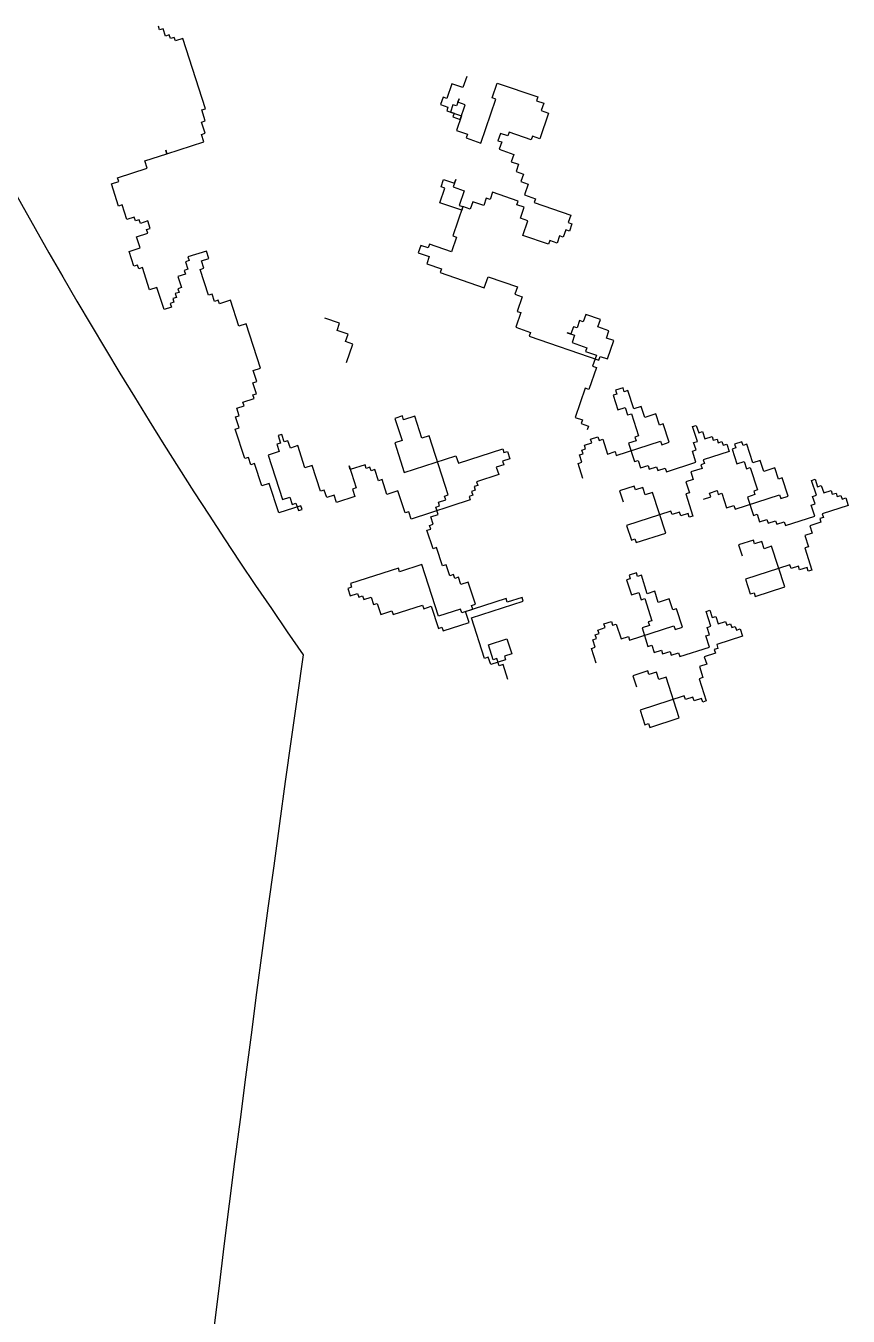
# Model space of a CAD drawing. Header units: millimetres. Extents: x 71641 to 191108, y -23091 to 29972.
# Drawn here: x 91025.5 to 91111.7, y -4490.5 to -4355.2 of the extents above; entities that cross this region are included whole.
import ezdxf

# ---------------------------------------------------------------- set-up
doc = ezdxf.new("R2010")
doc.units = ezdxf.units.MM
doc.layers.add('1', color=1, linetype='Continuous')

# ---------------------------------------------------------------- blocks, each defined once
blk = doc.blocks.new('erhte')
at = {"layer": '1', "color": 110}
for p, q in [((109000.74, -6308.73), (109000.62, -6308.34)), ((109001.13, -6308.61), (109000.74, -6308.73)), ((109001.38, -6309.38), (109001.13, -6308.61)), ((109001.77, -6309.26), (109001.38, -6309.38)), ((109001.89, -6309.64), (109001.77, -6309.26)), ((109002.28, -6309.52), (109001.89, -6309.64)), ((109002.41, -6309.9), (109002.28, -6309.52)), ((109003.18, -6309.65), (109002.41, -6309.9)), ((109005.55, -6317.01), (109003.18, -6309.65)), ((109031.4, -6314.39), (109030.87, -6315.93)), ((109032.55, -6314.79), (109031.4, -6314.39)), ((109032.95, -6313.64), (109032.55, -6314.79)), ((109035.63, -6315.85), (109036.16, -6314.32)), ((109036.16, -6314.32), (109040.4, -6315.77)), ((109030.49, -6315.8), (109030.22, -6316.57)), ((109030.87, -6315.93), (109030.49, -6315.8)), ((109032.16, -6315.95), (109031.89, -6316.71)), ((109032.02, -6316.33), (109032.16, -6315.95)), ((109034.43, -6320.6), (109036.02, -6315.99)), ((109036.02, -6315.99), (109035.63, -6315.85)), ((109040.4, -6315.77), (109040.26, -6316.16)), ((109040.26, -6316.16), (109041.03, -6316.42)), ((109005.17, -6317.13), (109005.55, -6317.01)), ((109005.54, -6318.29), (109005.17, -6317.13)), ((109030.22, -6316.57), (109030.99, -6316.83)), ((109030.99, -6316.83), (109030.86, -6317.22)), ((109030.86, -6317.22), (109031.63, -6317.48)), ((109031.51, -6316.58), (109031.24, -6317.35)), ((109031.24, -6317.35), (109032.4, -6317.75)), ((109031.63, -6317.48), (109031.49, -6317.87)), ((109031.89, -6316.71), (109031.51, -6316.58)), ((109032.79, -6316.6), (109032.02, -6316.33)), ((109032.26, -6318.13), (109032.79, -6316.6)), ((109041.54, -6317.46), (109040.61, -6320.15)), ((109041.03, -6316.42), (109040.77, -6317.19)), ((109040.77, -6317.19), (109041.54, -6317.46)), ((109005.15, -6318.42), (109005.54, -6318.29)), ((109005.53, -6319.58), (109005.15, -6318.42)), ((109031.49, -6317.87), (109032.26, -6318.13)), ((109032.4, -6317.75), (109031.87, -6319.29)), ((109005.14, -6319.71), (109005.53, -6319.58)), ((109005.39, -6320.48), (109005.14, -6319.71)), ((109031.87, -6319.29), (109033.02, -6319.68)), ((109033.02, -6319.68), (109032.89, -6320.07)), ((109032.89, -6320.07), (109034.43, -6320.6)), ((109036.5, -6319.59), (109036.23, -6320.36)), ((109037.27, -6319.86), (109036.5, -6319.59)), ((109037.4, -6319.47), (109037.27, -6319.86)), ((109039.71, -6320.27), (109037.4, -6319.47)), ((109039.84, -6319.88), (109039.71, -6320.27)), ((109040.61, -6320.15), (109039.84, -6319.88)), ((109001.39, -6321.34), (109001.52, -6321.73)), ((109001.52, -6321.73), (109001.39, -6321.34)), ((109001.52, -6321.73), (109005.39, -6320.48)), ((109036.23, -6320.36), (109036.62, -6320.49)), ((109036.62, -6320.49), (109036.35, -6321.26)), ((109036.35, -6321.26), (109037.89, -6321.79)), ((108999.19, -6322.48), (109001.52, -6321.73)), ((108999.44, -6323.25), (108999.19, -6322.48)), ((109037.89, -6321.79), (109037.62, -6322.56)), ((109037.62, -6322.56), (109038.39, -6322.83)), ((109038.39, -6322.83), (109038.13, -6323.6)), ((108996.34, -6324.25), (108999.44, -6323.25)), ((108996.47, -6324.64), (108996.34, -6324.25)), ((109038.13, -6323.6), (109038.9, -6323.86)), ((109038.9, -6323.86), (109038.63, -6324.63)), ((108995.69, -6324.89), (108996.47, -6324.64)), ((108996.44, -6327.21), (108995.69, -6324.89)), ((109030.12, -6326.86), (109030.65, -6325.32)), ((109030.26, -6325.19), (109030.53, -6324.42)), ((109030.65, -6325.32), (109030.26, -6325.19)), ((109030.53, -6324.42), (109031.68, -6324.82)), ((109031.81, -6324.43), (109031.55, -6325.2)), ((109031.55, -6325.2), (109032.7, -6325.6)), ((109031.68, -6324.82), (109031.81, -6324.43)), ((109032.7, -6325.6), (109032.17, -6327.14)), ((109038.63, -6324.63), (109039.4, -6324.9)), ((109039.4, -6324.9), (109039.01, -6326.05)), ((109032.43, -6327.65), (109030.12, -6326.86)), ((109033.59, -6326.76), (109033.33, -6327.53)), ((109034.75, -6327.16), (109033.59, -6326.76)), ((109035.01, -6326.39), (109034.75, -6327.16)), ((109035.4, -6326.53), (109035.01, -6326.39)), ((109035.66, -6325.76), (109035.4, -6326.53)), ((109038.36, -6326.69), (109035.66, -6325.76)), ((109038.22, -6327.07), (109038.36, -6326.69)), ((109039.01, -6326.05), (109040.16, -6326.45)), ((109040.16, -6326.45), (109040.03, -6326.83)), ((109040.03, -6326.83), (109043.88, -6328.16)), ((108996.83, -6327.09), (108996.44, -6327.21)), ((108997.33, -6328.63), (108996.83, -6327.09)), ((108998.1, -6328.38), (108997.33, -6328.63)), ((108998.23, -6328.77), (108998.1, -6328.38)), ((109032.56, -6327.27), (109031.5, -6330.34)), ((109032.17, -6327.14), (109032.56, -6327.27)), ((109032.56, -6327.27), (109032.43, -6327.65)), ((109033.33, -6327.53), (109032.56, -6327.27)), ((109038.99, -6327.34), (109038.22, -6327.07)), ((109038.59, -6328.49), (109038.99, -6327.34)), ((109043.88, -6328.16), (109043.61, -6328.93)), ((108998.61, -6328.65), (108998.23, -6328.77)), ((108998.74, -6329.03), (108998.61, -6328.65)), ((108999.51, -6328.78), (108998.74, -6329.03)), ((108999.38, -6329.68), (108999.76, -6329.56)), ((108999.5, -6330.07), (108999.38, -6329.68)), ((108999.76, -6329.56), (108999.51, -6328.78)), ((109039.36, -6328.75), (109038.59, -6328.49)), ((109038.83, -6330.29), (109039.36, -6328.75)), ((109043.34, -6329.7), (109043.08, -6330.47)), ((109043.73, -6329.83), (109043.34, -6329.7)), ((109043.61, -6328.93), (109043.99, -6329.06)), ((109043.99, -6329.06), (109043.73, -6329.83)), ((108998.34, -6330.44), (108999.5, -6330.07)), ((108998.71, -6331.61), (108998.34, -6330.44)), ((109031.88, -6330.48), (109031.35, -6332.01)), ((109031.5, -6330.34), (109031.88, -6330.48)), ((109041.53, -6331.22), (109038.83, -6330.29)), ((109041.66, -6330.84), (109041.53, -6331.22)), ((109042.43, -6331.1), (109041.66, -6330.84)), ((109042.69, -6330.33), (109042.43, -6331.1)), ((109043.08, -6330.47), (109042.69, -6330.33)), ((108997.55, -6331.98), (108998.71, -6331.61)), ((108998.05, -6333.53), (108997.55, -6331.98)), ((109005.66, -6331.93), (109003.72, -6332.55)), ((109005.91, -6332.7), (109005.66, -6331.93)), ((109028.14, -6331.34), (109027.88, -6332.11)), ((109027.88, -6332.11), (109029.03, -6332.5)), ((109028.91, -6331.6), (109028.14, -6331.34)), ((109029.04, -6331.22), (109028.91, -6331.6)), ((109031.35, -6332.01), (109029.04, -6331.22)), ((108998.44, -6333.4), (108998.05, -6333.53)), ((108998.56, -6333.79), (108998.44, -6333.4)), ((108998.95, -6333.67), (108998.56, -6333.79)), ((108999.7, -6335.99), (108998.95, -6333.67)), ((109003.85, -6332.94), (109003.46, -6333.07)), ((109003.46, -6333.07), (109003.71, -6333.84)), ((109003.72, -6332.55), (109003.85, -6332.94)), ((109005, -6333.85), (109005.39, -6333.73)), ((109005.14, -6332.95), (109005.91, -6332.7)), ((109005.39, -6333.73), (109005.14, -6332.95)), ((109029.03, -6332.5), (109028.77, -6333.27)), ((109028.77, -6333.27), (109030.3, -6333.8)), ((109030.3, -6333.8), (109030.17, -6334.19)), ((109003.45, -6334.35), (109002.67, -6334.6)), ((109002.67, -6334.6), (109003.05, -6335.76)), ((109003.71, -6333.84), (109003.32, -6333.96)), ((109003.32, -6333.96), (109003.45, -6334.35)), ((109005.87, -6336.56), (109005, -6333.85)), ((109030.17, -6334.19), (109034.79, -6335.78)), ((109034.79, -6335.78), (109035.19, -6334.63)), ((109035.19, -6334.63), (109038.27, -6335.69)), ((109000.47, -6335.74), (108999.7, -6335.99)), ((109001.22, -6338.06), (109000.47, -6335.74)), ((109002.79, -6336.27), (109002.4, -6336.4)), ((109002.4, -6336.4), (109002.52, -6336.79)), ((109003.05, -6335.76), (109002.66, -6335.89)), ((109002.66, -6335.89), (109002.79, -6336.27)), ((109006.26, -6336.44), (109005.87, -6336.56)), ((109006.51, -6337.21), (109006.26, -6336.44)), ((109038.27, -6335.69), (109038, -6336.46)), ((109038, -6336.46), (109038.77, -6336.72)), ((109002, -6337.81), (109001.22, -6338.06)), ((109002.26, -6337.3), (109001.87, -6337.42)), ((109001.87, -6337.42), (109002, -6337.81)), ((109002.52, -6336.79), (109002.14, -6336.91)), ((109002.14, -6336.91), (109002.26, -6337.3)), ((109006.9, -6337.09), (109006.51, -6337.21)), ((109007.02, -6337.47), (109006.9, -6337.09)), ((109008.18, -6337.1), (109007.02, -6337.47)), ((109009.06, -6339.81), (109008.18, -6337.1)), ((109038.77, -6336.72), (109038.24, -6338.26)), ((109019.62, -6339.49), (109018.08, -6338.96)), ((109038.62, -6338.39), (109038.09, -6339.93)), ((109038.24, -6338.26), (109038.62, -6338.39)), ((109044.79, -6339.23), (109044.53, -6340)), ((109045.18, -6339.36), (109044.79, -6339.23)), ((109045.44, -6338.59), (109045.18, -6339.36)), ((109046.98, -6339.12), (109045.44, -6338.59)), ((109046.72, -6339.89), (109046.98, -6339.12)), ((109009.83, -6339.56), (109009.06, -6339.81)), ((109011.33, -6344.2), (109009.83, -6339.56)), ((109019.36, -6340.26), (109019.62, -6339.49)), ((109020.51, -6340.65), (109019.36, -6340.26)), ((109038.09, -6339.93), (109039.63, -6340.46)), ((109039.63, -6340.46), (109039.5, -6340.85)), ((109043.88, -6340.63), (109043.49, -6340.5)), ((109043.49, -6340.5), (109044.26, -6340.77)), ((109044.14, -6339.87), (109043.88, -6340.63)), ((109044.53, -6340), (109044.14, -6339.87)), ((109047.87, -6340.29), (109046.72, -6339.89)), ((109047.61, -6341.06), (109047.87, -6340.29)), ((109020.25, -6341.42), (109020.51, -6340.65)), ((109021.02, -6341.69), (109020.25, -6341.42)), ((109020.35, -6343.61), (109021.02, -6341.69)), ((109039.5, -6340.85), (109046.81, -6343.37)), ((109044.26, -6340.77), (109044, -6341.54)), ((109044, -6341.54), (109045.54, -6342.07)), ((109048.38, -6341.32), (109047.61, -6341.06)), ((109047.71, -6343.25), (109048.38, -6341.32)), ((109045.54, -6342.07), (109045.41, -6342.45)), ((109045.41, -6342.45), (109046.56, -6342.85)), ((109046.56, -6342.85), (109046.16, -6344)), ((109046.81, -6343.37), (109046.94, -6342.98)), ((109046.94, -6342.98), (109047.71, -6343.25)), ((109010.55, -6344.45), (109011.33, -6344.2)), ((109010.93, -6345.61), (109010.55, -6344.45)), ((109046.55, -6344.14), (109045.75, -6346.44)), ((109046.16, -6344), (109046.55, -6344.14)), ((109010.54, -6345.74), (109010.93, -6345.61)), ((109010.92, -6346.9), (109010.54, -6345.74)), ((109010.53, -6347.02), (109010.92, -6346.9)), ((109010.65, -6347.41), (109010.53, -6347.02)), ((109045.37, -6346.31), (109044.31, -6349.39)), ((109045.75, -6346.44), (109045.37, -6346.31)), ((109048.7, -6346.93), (109048.31, -6347.05)), ((109048.31, -6347.05), (109048.81, -6348.6)), ((109049.35, -6346.29), (109048.57, -6346.54)), ((109048.57, -6346.54), (109048.7, -6346.93)), ((109049.47, -6346.68), (109049.35, -6346.29)), ((109049.86, -6346.55), (109049.47, -6346.68)), ((109050.48, -6348.49), (109049.86, -6346.55)), ((109008.84, -6348.42), (109009.62, -6348.17)), ((109009.09, -6349.2), (109008.84, -6348.42)), ((109009.49, -6347.79), (109010.65, -6347.41)), ((109009.62, -6348.17), (109009.49, -6347.79)), ((109048.81, -6348.6), (109049.58, -6348.35)), ((109049.58, -6348.35), (109049.83, -6349.12)), ((109051.26, -6348.24), (109050.48, -6348.49)), ((109051.63, -6349.4), (109051.26, -6348.24)), ((109008.7, -6349.32), (109009.09, -6349.2)), ((109009.08, -6350.48), (109008.7, -6349.32)), ((109026.21, -6349.23), (109025.43, -6349.48)), ((109025.43, -6349.48), (109026.18, -6351.8)), ((109026.33, -6349.62), (109026.21, -6349.23)), ((109027.5, -6349.24), (109026.33, -6349.62)), ((109028.24, -6351.57), (109027.5, -6349.24)), ((109044.31, -6349.39), (109045.08, -6349.65)), ((109045.08, -6349.65), (109044.94, -6350.03)), ((109044.94, -6350.03), (109045.71, -6350.3)), ((109049.83, -6349.12), (109050.22, -6349)), ((109050.22, -6349), (109050.97, -6351.32)), ((109052.79, -6349.02), (109051.63, -6349.4)), ((109053.17, -6350.18), (109052.79, -6349.02)), ((109053.56, -6350.06), (109053.17, -6350.18)), ((109054.18, -6351.99), (109053.56, -6350.06)), ((109008.69, -6350.61), (109009.08, -6350.48)), ((109009.69, -6353.7), (109008.69, -6350.61)), ((109013.58, -6351.17), (109013.19, -6351.29)), ((109013.19, -6351.29), (109013.44, -6352.07)), ((109013.83, -6351.94), (109013.58, -6351.17)), ((109029.02, -6351.32), (109028.24, -6351.57)), ((109031.02, -6357.51), (109029.02, -6351.32)), ((109045.71, -6350.3), (109045.58, -6350.68)), ((109045.95, -6351.66), (109046.72, -6351.41)), ((109046.72, -6351.41), (109046.85, -6351.8)), ((109050.97, -6351.32), (109050.58, -6351.44)), ((109056.64, -6350.34), (109057.03, -6350.22)), ((109057.14, -6351.89), (109056.64, -6350.34)), ((109057.03, -6350.22), (109057.28, -6350.99)), ((109057.28, -6350.99), (109057.67, -6350.87)), ((109057.67, -6350.87), (109057.92, -6351.64)), ((109057.92, -6351.64), (109058.69, -6351.39)), ((109058.69, -6351.39), (109058.81, -6351.78)), ((109013.44, -6352.07), (109013.05, -6352.19)), ((109013.05, -6352.19), (109013.3, -6352.97)), ((109014.21, -6351.82), (109013.83, -6351.94)), ((109014.46, -6352.59), (109014.21, -6351.82)), ((109015.24, -6352.34), (109014.46, -6352.59)), ((109015.99, -6354.66), (109015.24, -6352.34)), ((109026.18, -6351.8), (109025.41, -6352.05)), ((109025.41, -6352.05), (109026.41, -6355.15)), ((109032.08, -6354.17), (109036.73, -6352.67)), ((109036.73, -6352.67), (109036.85, -6353.06)), ((109045.03, -6352.81), (109045.42, -6352.68)), ((109045.3, -6352.29), (109046.07, -6352.04)), ((109045.42, -6352.68), (109045.3, -6352.29)), ((109046.07, -6352.04), (109045.95, -6351.66)), ((109046.85, -6351.8), (109047.23, -6351.67)), ((109047.23, -6351.67), (109047.73, -6353.22)), ((109048.63, -6353.36), (109053.28, -6351.86)), ((109050.71, -6351.83), (109049.93, -6352.08)), ((109049.93, -6352.08), (109050.56, -6354.02)), ((109050.58, -6351.44), (109050.71, -6351.83)), ((109053.28, -6351.86), (109053.4, -6352.24)), ((109053.4, -6352.24), (109054.18, -6351.99)), ((109056.75, -6352.02), (109057.14, -6351.89)), ((109057, -6352.79), (109056.75, -6352.02)), ((109058.81, -6351.78), (109059.2, -6351.66)), ((109059.2, -6351.66), (109059.33, -6352.04)), ((109059.33, -6352.04), (109059.71, -6351.92)), ((109059.71, -6351.92), (109059.84, -6352.3)), ((109059.84, -6352.3), (109060.23, -6352.18)), ((109060.23, -6352.18), (109060.48, -6352.95)), ((109061.17, -6352.58), (109060.78, -6352.7)), ((109060.78, -6352.7), (109061.28, -6354.25)), ((109061.82, -6351.94), (109061.05, -6352.19)), ((109061.05, -6352.19), (109061.17, -6352.58)), ((109061.95, -6352.33), (109061.82, -6351.94)), ((109062.33, -6352.2), (109061.95, -6352.33)), ((109062.96, -6354.14), (109062.33, -6352.2)), ((109010.08, -6353.58), (109009.69, -6353.7)), ((109010.33, -6354.35), (109010.08, -6353.58)), ((109013.3, -6352.97), (109012.14, -6353.34)), ((109012.14, -6353.34), (109013.64, -6357.99)), ((109026.41, -6355.15), (109031.83, -6353.4)), ((109031.83, -6353.4), (109032.08, -6354.17)), ((109037.49, -6353.71), (109036.71, -6353.96)), ((109036.71, -6353.96), (109036.84, -6354.35)), ((109036.85, -6353.06), (109037.24, -6352.94)), ((109037.24, -6352.94), (109037.49, -6353.71)), ((109044.63, -6354.22), (109045.02, -6354.09)), ((109044.77, -6353.32), (109045.16, -6353.19)), ((109045.02, -6354.09), (109044.77, -6353.32)), ((109045.16, -6353.19), (109045.03, -6352.81)), ((109047.73, -6353.22), (109048.51, -6352.97)), ((109048.51, -6352.97), (109048.63, -6353.36)), ((109050.56, -6354.02), (109050.94, -6353.89)), ((109050.94, -6353.89), (109051.19, -6354.67)), ((109053.89, -6355.08), (109056.99, -6354.08)), ((109056.62, -6352.92), (109057, -6352.79)), ((109056.99, -6354.08), (109056.62, -6352.92)), ((109060.48, -6352.95), (109057.76, -6353.83)), ((109057.76, -6353.83), (109057.89, -6354.22)), ((109061.28, -6354.25), (109062.06, -6354)), ((109062.06, -6354), (109062.31, -6354.77)), ((109063.73, -6353.89), (109062.96, -6354.14)), ((109064.11, -6355.05), (109063.73, -6353.89)), ((109010.71, -6354.23), (109010.33, -6354.35)), ((109011.46, -6356.55), (109010.71, -6354.23)), ((109016.76, -6354.41), (109015.99, -6354.66)), ((109017.64, -6357.12), (109016.76, -6354.41)), ((109020.62, -6354.45), (109021.37, -6356.77)), ((109020.75, -6354.84), (109020.62, -6354.45)), ((109022.3, -6354.34), (109020.75, -6354.84)), ((109022.42, -6354.73), (109022.3, -6354.34)), ((109022.81, -6354.6), (109022.42, -6354.73)), ((109022.93, -6354.99), (109022.81, -6354.6)), ((109023.32, -6354.86), (109022.93, -6354.99)), ((109023.7, -6356.02), (109023.32, -6354.86)), ((109036.31, -6355.37), (109033.99, -6356.12)), ((109036.84, -6354.35), (109036.06, -6354.6)), ((109036.06, -6354.6), (109036.31, -6355.37)), ((109045.13, -6355.77), (109044.63, -6354.22)), ((109051.19, -6354.67), (109051.97, -6354.42)), ((109051.97, -6354.42), (109052.09, -6354.8)), ((109052.09, -6354.8), (109052.87, -6354.55)), ((109052.87, -6354.55), (109052.99, -6354.94)), ((109052.99, -6354.94), (109053.77, -6354.69)), ((109053.77, -6354.69), (109053.89, -6355.08)), ((109057.63, -6354.73), (109056.46, -6355.1)), ((109056.46, -6355.1), (109056.71, -6355.88)), ((109057.89, -6354.22), (109057.5, -6354.34)), ((109057.5, -6354.34), (109057.63, -6354.73)), ((109062.31, -6354.77), (109062.69, -6354.65)), ((109062.69, -6354.65), (109063.44, -6356.97)), ((109065.27, -6354.67), (109064.11, -6355.05)), ((109065.64, -6355.84), (109065.27, -6354.67)), ((109012.24, -6356.3), (109011.46, -6356.55)), ((109013.24, -6359.4), (109012.24, -6356.3)), ((109021.37, -6356.77), (109020.98, -6356.9)), ((109024.08, -6355.9), (109023.7, -6356.02)), ((109024.58, -6357.45), (109024.08, -6355.9)), ((109034.12, -6356.51), (109033.73, -6356.63)), ((109033.73, -6356.63), (109033.85, -6357.02)), ((109033.99, -6356.12), (109034.12, -6356.51)), ((109050.53, -6356.59), (109048.98, -6357.09)), ((109050.65, -6356.98), (109050.53, -6356.59)), ((109051.43, -6356.73), (109050.65, -6356.98)), ((109051.68, -6357.5), (109051.43, -6356.73)), ((109056.71, -6355.88), (109055.94, -6356.13)), ((109055.94, -6356.13), (109056.31, -6357.29)), ((109066.03, -6355.71), (109065.64, -6355.84)), ((109066.65, -6357.65), (109066.03, -6355.71)), ((109069.12, -6356), (109069.5, -6355.87)), ((109069.62, -6357.55), (109069.12, -6356)), ((109069.5, -6355.87), (109069.75, -6356.65)), ((109069.75, -6356.65), (109070.14, -6356.52)), ((109070.14, -6356.52), (109070.39, -6357.3)), ((109013.64, -6357.99), (109014.41, -6357.74)), ((109014.41, -6357.74), (109014.66, -6358.51)), ((109018.02, -6357), (109017.64, -6357.12)), ((109018.27, -6357.77), (109018.02, -6357)), ((109019.05, -6357.52), (109018.27, -6357.77)), ((109019.3, -6358.3), (109019.05, -6357.52)), ((109021.23, -6357.67), (109019.3, -6358.3)), ((109020.98, -6356.9), (109021.23, -6357.67)), ((109025.74, -6357.07), (109024.58, -6357.45)), ((109026.49, -6359.39), (109025.74, -6357.07)), ((109033.33, -6358.04), (109027.13, -6360.04)), ((109029.98, -6358.27), (109030.75, -6358.02)), ((109030.63, -6357.63), (109031.02, -6357.51)), ((109030.75, -6358.02), (109030.63, -6357.63)), ((109033.59, -6357.53), (109033.2, -6357.66)), ((109033.2, -6357.66), (109033.33, -6358.04)), ((109033.85, -6357.02), (109033.47, -6357.15)), ((109033.47, -6357.15), (109033.59, -6357.53)), ((109048.98, -6357.09), (109049.35, -6358.25)), ((109052.45, -6357.25), (109051.68, -6357.5)), ((109053.83, -6361.51), (109052.45, -6357.25)), ((109056.31, -6357.29), (109055.93, -6357.41)), ((109055.93, -6357.41), (109056.68, -6359.73)), ((109057.77, -6357.95), (109058.55, -6357.7)), ((109058.42, -6357.31), (109059.2, -6357.06)), ((109058.55, -6357.7), (109058.42, -6357.31)), ((109059.2, -6357.06), (109059.32, -6357.45)), ((109059.32, -6357.45), (109059.71, -6357.32)), ((109059.71, -6357.32), (109060.21, -6358.87)), ((109061.11, -6359.01), (109065.76, -6357.51)), ((109063.18, -6357.48), (109062.41, -6357.73)), ((109062.41, -6357.73), (109063.03, -6359.67)), ((109063.44, -6356.97), (109063.06, -6357.1)), ((109063.06, -6357.1), (109063.18, -6357.48)), ((109065.76, -6357.51), (109065.88, -6357.9)), ((109065.88, -6357.9), (109066.65, -6357.65)), ((109069.23, -6357.67), (109069.62, -6357.55)), ((109069.48, -6358.44), (109069.23, -6357.67)), ((109070.39, -6357.3), (109071.17, -6357.05)), ((109071.17, -6357.05), (109071.29, -6357.43)), ((109071.29, -6357.43), (109071.68, -6357.31)), ((109071.68, -6357.31), (109071.8, -6357.69)), ((109071.8, -6357.69), (109072.19, -6357.57)), ((109072.19, -6357.57), (109072.31, -6357.96)), ((109072.31, -6357.96), (109072.7, -6357.83)), ((109072.7, -6357.83), (109072.95, -6358.61)), ((109015.56, -6358.65), (109013.24, -6359.4)), ((109014.66, -6358.51), (109015.05, -6358.38)), ((109015.05, -6358.38), (109015.3, -6359.16)), ((109015.3, -6359.16), (109015.69, -6359.03)), ((109015.69, -6359.03), (109015.56, -6358.65)), ((109026.88, -6359.27), (109026.49, -6359.39)), ((109027.13, -6360.04), (109026.88, -6359.27)), ((109029.72, -6358.78), (109030.1, -6358.66)), ((109029.97, -6359.56), (109029.72, -6358.78)), ((109030.1, -6358.66), (109029.98, -6358.27)), ((109054.36, -6359.2), (109049.72, -6360.7)), ((109054.49, -6359.58), (109054.36, -6359.2)), ((109055.26, -6359.33), (109054.49, -6359.58)), ((109055.39, -6359.72), (109055.26, -6359.33)), ((109056.16, -6359.47), (109055.39, -6359.72)), ((109056.29, -6359.86), (109056.16, -6359.47)), ((109060.21, -6358.87), (109060.98, -6358.62)), ((109060.98, -6358.62), (109061.11, -6359.01)), ((109069.09, -6358.57), (109069.48, -6358.44)), ((109069.47, -6359.73), (109069.09, -6358.57)), ((109072.95, -6358.61), (109070.24, -6359.48)), ((109070.24, -6359.48), (109070.36, -6359.87)), ((109029.05, -6360.7), (109029.44, -6360.58)), ((109029.18, -6361.09), (109029.05, -6360.7)), ((109029.19, -6359.81), (109029.97, -6359.56)), ((109029.44, -6360.58), (109029.19, -6359.81)), ((109049.72, -6360.7), (109050.22, -6362.25)), ((109056.68, -6359.73), (109056.29, -6359.86)), ((109063.03, -6359.67), (109063.42, -6359.54)), ((109063.42, -6359.54), (109063.67, -6360.32)), ((109063.67, -6360.32), (109064.44, -6360.07)), ((109064.44, -6360.07), (109064.57, -6360.46)), ((109064.57, -6360.46), (109065.34, -6360.21)), ((109065.34, -6360.21), (109065.47, -6360.59)), ((109065.47, -6360.59), (109066.24, -6360.34)), ((109066.24, -6360.34), (109066.37, -6360.73)), ((109066.37, -6360.73), (109069.47, -6359.73)), ((109070.1, -6360.38), (109068.94, -6360.75)), ((109068.94, -6360.75), (109069.19, -6361.53)), ((109070.36, -6359.87), (109069.98, -6359.99)), ((109069.98, -6359.99), (109070.1, -6360.38)), ((109028.79, -6361.22), (109029.18, -6361.09)), ((109029.42, -6363.15), (109028.79, -6361.22)), ((109050.22, -6362.25), (109050.6, -6362.12)), ((109050.6, -6362.12), (109050.73, -6362.51)), ((109050.73, -6362.51), (109053.83, -6361.51)), ((109063.01, -6362.24), (109061.46, -6362.74)), ((109063.13, -6362.63), (109063.01, -6362.24)), ((109069.19, -6361.53), (109068.42, -6361.78)), ((109068.42, -6361.78), (109068.79, -6362.94)), ((109029.8, -6363.03), (109029.42, -6363.15)), ((109030.43, -6364.96), (109029.8, -6363.03)), ((109061.46, -6362.74), (109061.83, -6363.9)), ((109063.9, -6362.38), (109063.13, -6362.63)), ((109064.15, -6363.15), (109063.9, -6362.38)), ((109064.93, -6362.9), (109064.15, -6363.15)), ((109066.3, -6367.16), (109064.93, -6362.9)), ((109068.79, -6362.94), (109068.4, -6363.06)), ((109068.4, -6363.06), (109069.15, -6365.39)), ((109028.24, -6364.81), (109025.92, -6365.56)), ((109029.99, -6370.23), (109028.24, -6364.81)), ((109030.81, -6364.84), (109030.43, -6364.96)), ((109031.19, -6366), (109030.81, -6364.84)), ((109066.84, -6364.85), (109062.19, -6366.35)), ((109066.96, -6365.24), (109066.84, -6364.85)), ((109025.79, -6365.18), (109020.76, -6366.8)), ((109025.92, -6365.56), (109025.79, -6365.18)), ((109031.58, -6365.87), (109031.19, -6366)), ((109031.7, -6366.26), (109031.58, -6365.87)), ((109032.09, -6366.14), (109031.7, -6366.26)), ((109032.34, -6366.91), (109032.09, -6366.14)), ((109050.75, -6365.67), (109049.98, -6365.92)), ((109049.98, -6365.92), (109050.1, -6366.31)), ((109050.88, -6366.06), (109050.75, -6365.67)), ((109051.27, -6365.93), (109050.88, -6366.06)), ((109051.89, -6367.87), (109051.27, -6365.93)), ((109067.74, -6364.99), (109066.96, -6365.24)), ((109067.86, -6365.37), (109067.74, -6364.99)), ((109068.64, -6365.12), (109067.86, -6365.37)), ((109068.76, -6365.51), (109068.64, -6365.12)), ((109069.15, -6365.39), (109068.76, -6365.51)), ((109020.88, -6367.19), (109020.49, -6367.31)), ((109020.49, -6367.31), (109020.74, -6368.09)), ((109020.76, -6366.8), (109020.88, -6367.19)), ((109033.11, -6366.66), (109032.34, -6366.91)), ((109033.86, -6368.98), (109033.11, -6366.66)), ((109050.1, -6366.31), (109049.72, -6366.43)), ((109049.72, -6366.43), (109050.22, -6367.98)), ((109052.67, -6367.62), (109051.89, -6367.87)), ((109053.04, -6368.78), (109052.67, -6367.62)), ((109062.19, -6366.35), (109062.69, -6367.9)), ((109063.2, -6368.16), (109066.3, -6367.16)), ((109020.74, -6368.09), (109021.52, -6367.84)), ((109021.52, -6367.84), (109021.64, -6368.22)), ((109021.64, -6368.22), (109022.03, -6368.1)), ((109022.03, -6368.1), (109022.15, -6368.48)), ((109022.15, -6368.48), (109022.93, -6368.23)), ((109022.93, -6368.23), (109023.18, -6369.01)), ((109023.18, -6369.01), (109023.57, -6368.88)), ((109023.57, -6368.88), (109023.94, -6370.04)), ((109037.09, -6368.37), (109032.44, -6369.87)), ((109033.46, -6370.39), (109038.88, -6368.64)), ((109033.47, -6369.11), (109033.86, -6368.98)), ((109037.21, -6368.76), (109037.09, -6368.37)), ((109038.76, -6368.26), (109037.21, -6368.76)), ((109038.88, -6368.64), (109038.76, -6368.26)), ((109050.22, -6367.98), (109050.99, -6367.73)), ((109050.99, -6367.73), (109051.24, -6368.5)), ((109051.24, -6368.5), (109051.63, -6368.38)), ((109051.63, -6368.38), (109052.38, -6370.7)), ((109054.2, -6368.4), (109053.04, -6368.78)), ((109054.58, -6369.56), (109054.2, -6368.4)), ((109062.69, -6367.9), (109063.08, -6367.77)), ((109063.08, -6367.77), (109063.2, -6368.16)), ((109023.94, -6370.04), (109025.1, -6369.67)), ((109025.1, -6369.67), (109025.23, -6370.06)), ((109025.23, -6370.06), (109028.33, -6369.06)), ((109028.33, -6369.06), (109028.45, -6369.44)), ((109028.45, -6369.44), (109029.23, -6369.19)), ((109029.23, -6369.19), (109029.98, -6371.52)), ((109032.31, -6369.48), (109029.99, -6370.23)), ((109032.44, -6369.87), (109032.31, -6369.48)), ((109032.82, -6369.74), (109033.6, -6369.49)), ((109033.2, -6370.9), (109032.82, -6369.74)), ((109033.6, -6369.49), (109033.47, -6369.11)), ((109054.96, -6369.44), (109054.58, -6369.56)), ((109055.59, -6371.38), (109054.96, -6369.44)), ((109058.05, -6369.73), (109058.44, -6369.6)), ((109058.55, -6371.27), (109058.05, -6369.73)), ((109058.44, -6369.6), (109058.69, -6370.38)), ((109058.69, -6370.38), (109059.07, -6370.25)), ((109059.07, -6370.25), (109059.32, -6371.02)), ((109029.98, -6371.52), (109030.36, -6371.39)), ((109030.36, -6371.39), (109030.49, -6371.78)), ((109030.49, -6371.78), (109033.2, -6370.9)), ((109034.83, -6374.65), (109033.46, -6370.39)), ((109046.7, -6371.68), (109047.48, -6371.43)), ((109046.83, -6372.06), (109046.7, -6371.68)), ((109047.35, -6371.04), (109048.13, -6370.79)), ((109047.48, -6371.43), (109047.35, -6371.04)), ((109048.13, -6370.79), (109048.25, -6371.18)), ((109048.25, -6371.18), (109048.64, -6371.05)), ((109048.64, -6371.05), (109049.14, -6372.6)), ((109050.04, -6372.74), (109054.69, -6371.24)), ((109052.11, -6371.21), (109051.34, -6371.46)), ((109051.34, -6371.46), (109051.96, -6373.4)), ((109052.38, -6370.7), (109051.99, -6370.83)), ((109051.99, -6370.83), (109052.11, -6371.21)), ((109054.69, -6371.24), (109054.81, -6371.62)), ((109054.81, -6371.62), (109055.59, -6371.38)), ((109058.16, -6371.4), (109058.55, -6371.27)), ((109058.41, -6372.17), (109058.16, -6371.4)), ((109059.32, -6371.02), (109060.1, -6370.77)), ((109060.1, -6370.77), (109060.22, -6371.16)), ((109060.22, -6371.16), (109060.61, -6371.04)), ((109060.61, -6371.04), (109060.74, -6371.42)), ((109060.74, -6371.42), (109061.12, -6371.3)), ((109061.12, -6371.3), (109061.25, -6371.69)), ((109061.25, -6371.69), (109061.64, -6371.56)), ((109061.64, -6371.56), (109061.88, -6372.34)), ((109035.23, -6373.24), (109037.17, -6372.61)), ((109037.17, -6372.61), (109037.67, -6374.16)), ((109046.18, -6372.7), (109046.57, -6372.58)), ((109046.43, -6373.47), (109046.18, -6372.7)), ((109046.44, -6372.19), (109046.83, -6372.06)), ((109046.57, -6372.58), (109046.44, -6372.19)), ((109049.14, -6372.6), (109049.92, -6372.35)), ((109049.92, -6372.35), (109050.04, -6372.74)), ((109058.02, -6372.3), (109058.41, -6372.17)), ((109058.4, -6373.46), (109058.02, -6372.3)), ((109061.88, -6372.34), (109059.17, -6373.21)), ((109035.73, -6374.79), (109035.23, -6373.24)), ((109037.67, -6374.16), (109036.9, -6374.41)), ((109036.9, -6374.41), (109037.02, -6374.8)), ((109046.04, -6373.6), (109046.43, -6373.47)), ((109046.54, -6375.15), (109046.04, -6373.6)), ((109051.96, -6373.4), (109052.35, -6373.27)), ((109052.35, -6373.27), (109052.6, -6374.05)), ((109052.6, -6374.05), (109053.38, -6373.8)), ((109053.38, -6373.8), (109053.5, -6374.18)), ((109053.5, -6374.18), (109054.28, -6373.93)), ((109054.28, -6373.93), (109054.4, -6374.32)), ((109054.4, -6374.32), (109055.18, -6374.07)), ((109055.18, -6374.07), (109055.3, -6374.46)), ((109055.3, -6374.46), (109058.4, -6373.46)), ((109059.04, -6374.11), (109057.87, -6374.48)), ((109059.3, -6373.6), (109058.91, -6373.72)), ((109058.91, -6373.72), (109059.04, -6374.11)), ((109059.17, -6373.21), (109059.3, -6373.6)), ((109035.22, -6374.53), (109034.83, -6374.65)), ((109035.47, -6375.3), (109035.22, -6374.53)), ((109037.02, -6374.8), (109035.47, -6375.3)), ((109036.12, -6374.66), (109035.73, -6374.79)), ((109036.37, -6375.44), (109036.12, -6374.66)), ((109036.76, -6375.31), (109036.37, -6375.44)), ((109037.26, -6376.86), (109036.76, -6375.31)), ((109058.12, -6375.26), (109057.35, -6375.51)), ((109057.35, -6375.51), (109057.72, -6376.67)), ((109057.87, -6374.48), (109058.12, -6375.26)), ((109051.94, -6375.97), (109050.39, -6376.47)), ((109050.39, -6376.47), (109050.76, -6377.63)), ((109052.06, -6376.36), (109051.94, -6375.97)), ((109052.84, -6376.11), (109052.06, -6376.36)), ((109053.09, -6376.88), (109052.84, -6376.11)), ((109053.86, -6376.63), (109053.09, -6376.88)), ((109055.24, -6380.89), (109053.86, -6376.63)), ((109057.72, -6376.67), (109057.34, -6376.79)), ((109057.34, -6376.79), (109058.08, -6379.12)), ((109055.77, -6378.58), (109051.13, -6380.08)), ((109055.9, -6378.97), (109055.77, -6378.58)), ((109056.67, -6378.72), (109055.9, -6378.97)), ((109056.8, -6379.1), (109056.67, -6378.72)), ((109057.57, -6378.85), (109056.8, -6379.1)), ((109057.7, -6379.24), (109057.57, -6378.85)), ((109058.08, -6379.12), (109057.7, -6379.24)), ((109051.13, -6380.08), (109051.62, -6381.63)), ((109052.14, -6381.89), (109055.24, -6380.89)), ((109051.62, -6381.63), (109052.01, -6381.5)), ((109052.01, -6381.5), (109052.14, -6381.89))]:
    blk.add_line(p, q, dxfattribs=at)
for centre, radius, start, end in [((109476.08, -6053.67), 560.93, 176.6989, 214.8601), ((112556.28, -6880), 3576.41, 171.87088, 176.45356)]:
    blk.add_arc(centre, radius, start, end, dxfattribs=at)

msp = doc.modelspace()

# ---------------------------------------------------------------- block references
at = {"color": 3}
msp.add_blockref('erhte', (-17961.22, 1953.11), dxfattribs=at)

doc.saveas('drawing.dxf')
